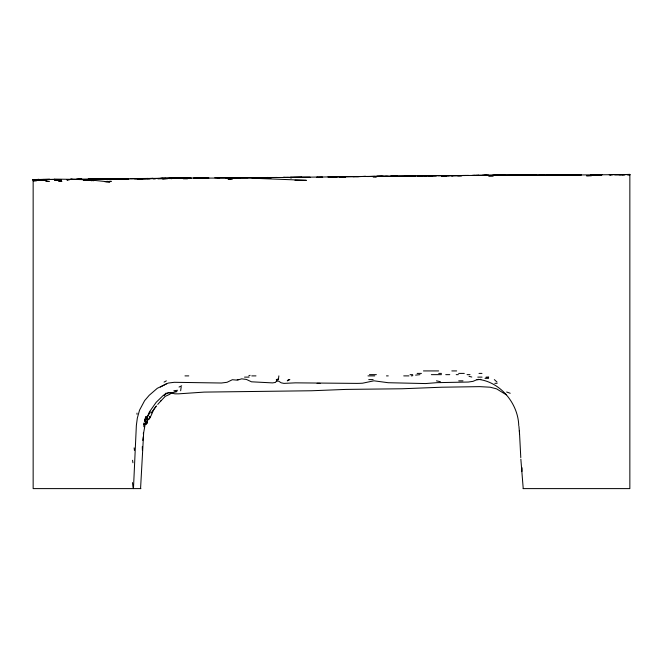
<?xml version="1.0" encoding="UTF-8"?>
<svg xmlns="http://www.w3.org/2000/svg" width="663" height="663" viewBox="0 0 663 663"><rect width="100%" height="100%" fill="white"/><g stroke="black" fill="none" stroke-linecap="round" stroke-linejoin="round"><path stroke-width="0.99" d="M521.922 471.443L522.038 467.722M140.564 488.606L143.656 432.79L145.877 420.143L149.382 411.98L156.186 402.3L163.429 395.256L168.684 392.455L174.966 393.839L178.604 393.839L204.204 392.098L311.676 390.756L346.02 389.405L402.093 388.767L441.749 387.217L479.656 386.637L490.156 387.209L496.612 388.866L506.234 394.783M133.462 488.606L136.354 425.447L137.332 418.08L139.528 410.198L144.625 400.651L149.208 395.297L157.305 388.294L168.22 383.065L174.253 382.302L221.417 383.015L227.053 382.294L232.357 379.717L237.313 380.164L241.688 378.83L246.454 379.443L251.476 381.805L272.576 382.899L275.493 382.427L277.416 379.609M143.863 423.044L143.871 426.765M278.601 378.797L276.305 379.609L278.361 379.609L278.866 375.888M180.651 390.78L181.181 387.051M142.752 440.423L143.316 436.693M144.94 421.801L147.319 421.801L146.274 424.055L145.197 423.665L143.763 424.287L146.274 424.055L147.07 423.044L147.319 421.801L144.94 421.801L144.584 420.093L145.777 416.836L147.037 418.08L146.175 418.08L144.584 420.093M149.73 416.422L149.515 418.751L147.352 420.218L145.777 416.836L145.686 423.044L144.584 424.08L145.686 423.044L147.07 423.044M150.319 411.872L147.534 416.836M146.175 418.08L147.609 415.602M155.987 406.618C151.993 410.513 151.993 417.276 147.352 420.218M164.117 395.745L165.651 393.258L168.17 393.258M156.451 405.872L151.056 413.057M146.747 419.323L147.824 418.046L146.738 418.353M157.736 404.43L161.018 400.709M160.918 400.883L165.236 396.358L170.159 394.12M144.584 424.08L145.197 423.665M166.38 383.802L160.38 387.051M164.076 382.087L166.355 380.852M179.035 387.051L181.679 385.816M477.244 379.526L473.034 381.349L468.277 382.045L437 382.659L425.563 383.562L388.186 382.717L373.94 380.811L362.644 383.189A108.782 106.229 0 0 1 356.802 383.388L295.425 382.849L283.938 383.388L281.162 382.808L278.518 381.076L276.736 381.2M248.758 375.888L250.125 375.308M478.131 379.352C500.292 381.722 518.168 403.494 518.739 425.53M411.275 375.888L412.842 375.639M614.311 174.709L624.786 174.692L618.944 174.709M620.004 174.642L556.091 175.123L581.501 174.85L573.943 174.949M177.543 390.275L173.847 390.78L176.93 391.634L169.852 393.258M477.02 379.816L480.874 379.335M375.283 176.872L376.974 176.673L372.979 176.806L375.134 176.872M415.61 375.134L419.961 374.645M115.992 178.952L119.696 178.861L111.21 178.886L116.166 178.935M397.377 176.035L390.283 176.225L411.4 175.935L376.775 176.317L383.081 176.234M147.261 178.687L162.634 178.38L102.525 179.068L110.05 179.192M45.946 179.656L40.426 179.864L46.186 179.665M482.523 175.397L488.382 175.214M38.172 179.482L41.703 179.574L34.617 179.714L54.88 179.383L33.15 179.814L36.117 179.93L34.716 179.905M35.106 179.706L39.109 179.408L33.738 179.681L49.75 179.151M288.513 177.46L283.192 177.435L301.781 177.245L293.344 177.344M35.015 179.731L41.139 179.54L33.15 179.598L39.109 179.408M422.488 175.869L405.076 175.993M34.161 180.808L36.78 180.634L33.15 180.833M568.108 174.999L561.196 174.908L579.222 174.908L575.658 174.85L576.445 174.85M141.053 178.604L153.095 178.372L144.443 178.678M35.794 179.772L33.15 179.93L36.722 179.723M475.313 175.43L472.711 175.496L486.982 175.264L446.224 175.745L449 175.587M35.744 179.582L33.15 179.731L37.758 179.491M175.902 178.355L173.747 178.455L179.731 178.248L157.777 178.687L175.678 178.198M285.794 177.485L288.562 177.328M391.684 176.134L397.933 176.433L394.261 176.234M104.688 181.687L111.309 181.331L105.624 181.621L109.793 182.01L94.685 180.411L83.281 180.245L93.897 180.643L87.872 179.797L70.452 179.267L71.985 179.325M428.812 175.778L436.519 175.736L417.135 176.043M114.691 179.01L117.923 178.844L109.735 179.151M294.969 180.253L306.372 180.336L248.128 178.049L193.588 178.098L208.812 177.825L197.259 177.966L202.19 177.982M476.142 175.38L481.297 175.413M147.327 178.529L134.415 178.703L150.244 178.645L141.393 178.678M127.661 178.662L118.735 178.745M127.785 178.687L124.719 178.836L127.42 178.761M165.825 178.314L159.816 178.422L190.422 178.049M316.864 177.344L322.674 177.245L316.516 177.352L317.726 177.319M214.771 177.767L240.321 177.701L229.091 177.643L231.569 177.659M112.801 179.259L122.365 179.035L109.561 179.267M176.582 178.355L178.571 178.322L172.123 178.297L185.516 178.223L175.852 178.173M205.605 177.949L207.585 177.866M478.056 175.363L478.819 175.33L472.363 175.413L475.222 175.388M148.139 178.438L136.793 178.554L150.111 178.554M438.011 175.662L450.956 175.546L448.213 175.637M260.186 177.609L257.12 177.618L286.084 177.46M462.807 175.546L458.34 175.571L468.517 175.38M59.711 180.038L54.78 180.203L61.551 180.162L57.233 179.723L61.551 180.162L54.78 180.203M118.196 179.176L120.5 179.093M464.349 175.538L466.064 175.48L462.219 175.463M42.2 179.491L48.871 179.441M162.41 178.678L167.606 178.645L161.921 178.687M231.785 177.999L234.462 177.916L226.613 177.957L228.304 178.007M332.262 176.905L327.945 176.955L382.294 176.25L367.65 176.532L374.885 176.383M337.194 176.83L290.386 177.361M162.518 178.67L164.374 178.612M67.709 179.963L66.946 179.988L69.25 179.922M418.154 176.018L443.895 175.662M111.649 178.803L88.104 179.126L115.055 178.927L114.417 178.902M500.524 175.305L498.361 175.115L503.441 175.231L487.131 175.363M45.971 179.731L40.426 179.864M263.128 177.634L277.159 177.469L235.738 177.643L248.219 177.651L237.578 177.609M331.823 176.922L365.984 176.416L356.619 176.623M452.821 175.496L444.483 175.695L450.956 175.546M40.559 180.013L46.095 179.888M136.445 178.587L130.462 178.712M484.04 175.372L529.19 175.082L517.786 175.082M409.27 176.051L416.041 175.935L412.187 175.993M523.646 175.115L494.068 175.264M140.266 178.596L155.341 178.554L146.888 178.48M127.901 179.225L125.871 179.259L127.76 179.234M162.883 178.67L165.767 178.62M362.131 176.507L365.197 176.449L352.89 176.623L359.073 176.598M542.11 175.065L555.826 175.007L522.278 175.107M70.958 179.267L98.895 178.944L107.729 179.615L103.411 179.358L108.633 179.167L100.146 179.027L114.392 178.919L107.456 178.993M180.609 178.19L187.994 178.057M54.532 179.109L72.756 179.358M178.181 178.173L200.325 177.974M265.449 178.024L271.076 177.949L265.523 178.024M492.7 175.148L505.032 175.231L481.786 175.405L488.706 175.305M499.297 175.198L515.482 175.065M552.876 174.999L558.271 174.966M46.07 179.88L34.542 179.98M593.808 174.85L601.813 174.759M575.343 174.891L561.196 174.908M590.716 174.883L602.095 174.759M540.569 175.032L528.229 175.14L536.077 175.165L532.372 175.156M619.913 174.701L629.85 174.394L629.85 488.606L523.157 488.606M187.695 178.074L190.347 178.049M457.528 175.761L461.697 175.728L451.37 175.836L452.92 175.828M289.474 177.377L310.292 177.336L301.466 177.319M609.264 174.841L610.996 174.833M290.054 177.502L292.706 177.493M105.666 178.911L106.569 178.902L95.638 179.035L101.497 179.018M201.627 178.455L208.721 178.422M601.225 174.792L597.189 174.808L601.018 174.833M615.214 174.642L623.063 174.601M627.728 175.082L629.85 175.073M289.176 177.51L283.607 177.377L284.369 177.386M152.457 178.43L174.187 178.339L169.082 178.314M290.195 177.386L292.681 177.377M256.241 177.717L262.424 177.709M137.249 178.554L136.363 178.554L137.995 178.662M423.458 370.924L438.633 370.924M451.826 370.924L456.658 370.924M417.151 373.402L421.444 373.402M438.707 373.402L441.483 373.402M458.639 373.402L464.291 373.402M479.001 373.402L481.984 373.402M369.457 374.645L376.369 374.645M410.065 374.645L412.701 374.645M431.34 374.645L441.475 374.645M445.751 374.645L449.754 374.645M456.219 374.645L458.34 374.645M467.075 374.645L470.009 374.645M184.985 375.888L188.764 375.888M251.758 375.888L255.984 375.888M367.982 375.888L374.728 375.888M386.463 375.888L388.261 375.888M403.742 375.888L408.955 375.888M244.539 377.123L249.089 377.123M477.774 377.123L482.051 377.123M486.037 377.123L488.681 377.123L485.001 378.366L488.606 378.366M237.221 379.609L238.431 379.609M368.744 379.609L373.12 379.609M458.73 380.852L462.998 380.852M317.063 383.33L320.096 383.33M494.822 383.33L497.126 383.33M149.821 418.08L149.78 416.422M140.896 488.606L33.15 488.606L33.15 179.507L35.404 179.673M254.791 177.742L264.33 177.783L251.783 177.692L255.479 177.676M121.064 178.745L126.144 178.753M100.146 179.027L105.376 179.043M290.261 177.841L291.695 177.85M290.543 177.469L292.574 177.485M122.63 179.341L114.019 179.209L126.517 179.341M46.054 179.59L44.007 179.582L46.17 180.079L43.866 179.458L40.335 179.565L44.794 179.54L43.866 179.458L46.02 180.104M504.104 175.239L500.573 175.189L501.336 175.198M161.648 178.521L158.416 178.471L160.869 178.513M424.03 175.794L426.632 175.844M290.75 177.493L291.977 177.527M189.709 178.024L191.425 178.074M136.793 178.554L140.415 178.687M393.084 176.051L397.029 176.408M267.471 177.435L268.382 177.502M49.584 181.389L45.739 181.074L48.043 181.331M436.469 380.852L440.381 381.689M87.872 179.797L91.884 180.667L88.966 180.029M469.023 376.311L471.799 377.048M506.648 392.015L510.203 393.258M494.333 379.609L497.043 382.087M132.55 460.279L132.94 462.757M518.93 426.301L519.436 432.135M134.15 447.865L134.44 450.351M132.484 482.614L133.048 487.578M520.786 457.594L519.543 433.635M523.231 488.606L520.853 459.186M143.341 432.972L143.432 434.215M519.369 430.494L519.485 434.215M142.288 446.622L142.396 450.351M136.976 413.115L137.001 414.309M288.604 379.451L287.27 380.852L289.888 379.609L288.604 379.451M231.669 178.289L226.274 178.314L231.669 178.289M561.337 174.899L556.879 174.941L561.337 174.899M154.056 178.637L153.269 178.712L155.896 178.604L154.056 178.637M171.162 178.364L168.858 178.554L177.029 178.364L170.258 178.422L173.325 178.38L171.162 178.364M446.298 175.778L441.517 175.977L446.298 175.778M140.664 178.919L137.896 179.093L143.117 178.778L140.664 178.919M95.29 178.993L93.914 179.076L98.994 179.118L95.29 178.993M588.661 175.654L586.506 175.778L591.578 175.645L588.661 175.654M515.922 175.065L510.817 175.256L515.922 175.065M93.889 179.151L89.895 179.167L93.889 179.151M597.313 174.974L592.067 175.189L597.313 174.974M612.91 174.593L609.852 174.717L612.91 174.593M230.152 178.977L227.997 179.06L232.456 178.894L230.152 178.977M78.541 179.176L76.527 179.25L81.922 179.101L78.541 179.176M387.49 176.35L385.186 176.424L389.645 176.399L387.49 176.35M629.85 174.468L622.284 174.659L629.85 174.46M493.214 175.861L488.755 175.91L493.214 175.861M345.556 176.93L339.87 177.046L345.556 176.93M36.581 180.004L33.15 180.071L36.581 180.004M553.29 175.148L546.204 175.289L555.453 175.297L553.29 175.148M99.433 179.217L96.491 179.267L105.732 179.134L99.433 179.217M432.226 175.927L428.232 175.977L432.226 175.927M542.235 175.04L539.317 175.057L544.713 175.065L542.235 175.04M387.416 176.383L382.634 176.325L387.416 176.383M563.475 175.131L560.997 175.14L565.456 175.148L563.475 175.131M44.628 180.46L40.924 180.137L44.628 180.46M165.675 178.322L161.532 178.33L172.91 178.306L165.675 178.322M187.629 178.67L183.162 178.645L187.629 178.67M519.742 175.247L515.134 175.107L519.742 175.247M126.492 179.093L123.426 179.051L128.962 179.134L126.492 179.093M39.357 179.681L38.893 179.673L44.355 179.797L39.357 179.681M59.421 180.112L58.485 180.079L60.176 180.162L59.421 180.112M169.604 178.455L168.816 178.422L171.908 178.62L169.604 178.455M61.75 181.471L58.684 181.04L61.75 181.471M219.602 178.057L217.149 177.792L219.602 178.057M41.073 179.922L40.178 179.797L42.913 180.187L41.073 179.922"/></g></svg>
